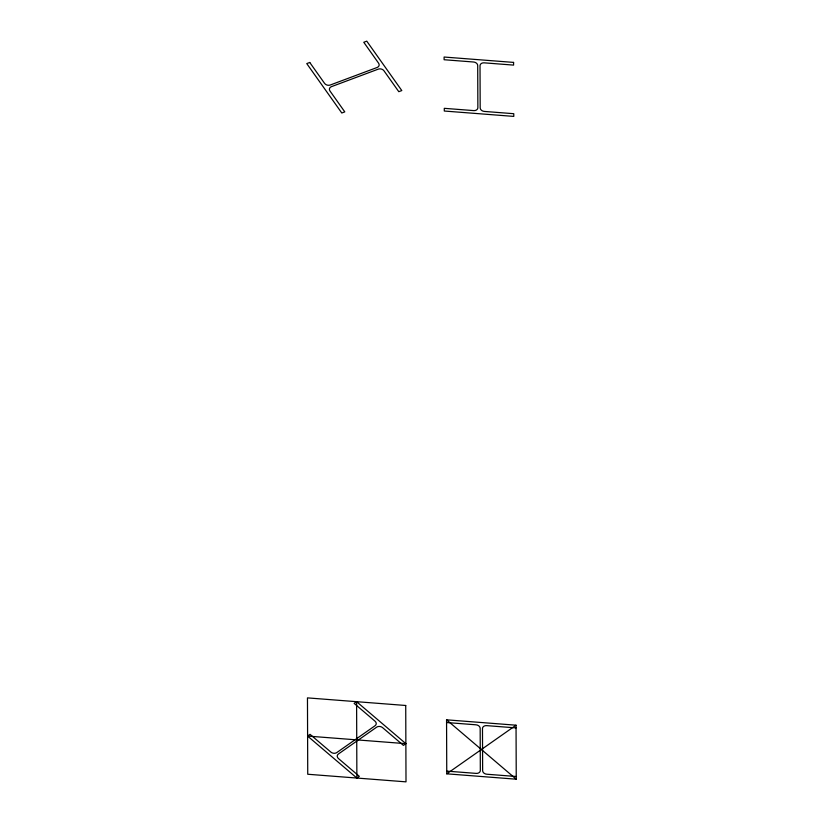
<?xml version="1.0" encoding="UTF-8"?>
<svg xmlns="http://www.w3.org/2000/svg" width="823" height="823" viewBox="0 0 823 823"><rect width="100%" height="100%" fill="white"/><g stroke="black" fill="none" stroke-linecap="round" stroke-linejoin="round"><path stroke-width="1.23" d="M307.596 736.071L310.055 734.342L330.908 752.119A4.197 3.21 11.1 0 0 336.802 752.572L375.021 725.763A4.197 3.21 11.1 0 0 375 721.174L354.147 703.408L356.596 701.69L405.873 743.673L403.414 745.391L382.561 727.614A4.197 3.21 11.1 0 0 376.667 727.162L338.448 753.971A4.197 3.21 11.1 0 0 338.469 758.559L359.322 776.326L356.873 778.044L307.596 736.071L405.873 743.673M446.755 773.826L516.042 725.197L516.247 779.196L446.755 773.826L446.56 719.827L516.042 725.197M446.57 722.522L475.982 724.806A4.197 3.21 11.1 0 1 480.169 728.365L480.323 770.482A4.197 3.21 11.1 0 1 476.167 773.394L446.755 771.12M516.052 727.902L486.64 725.629A4.197 3.21 11.1 0 0 482.484 728.54L482.638 770.657A4.197 3.21 11.1 0 0 486.825 774.227L516.237 776.5M446.56 719.827L516.247 779.196M356.596 701.69L356.873 778.044M309.757 62.466L306.753 63.587L341.792 112.998L344.786 111.877L329.961 90.962A4.197 3.21 11.1 0 1 331.453 86.652L378.261 69.142A4.197 3.21 11.1 0 1 383.96 70.768L398.795 91.682L401.799 90.561L366.76 41.15L363.766 42.271L378.59 63.186A4.197 3.21 11.1 0 1 377.099 67.496L330.29 85.006A4.197 3.21 11.1 0 1 324.581 83.38L309.757 62.466M513.583 62.404L444.101 57.034L444.111 59.729L473.523 62.003A4.197 3.21 11.1 0 1 477.71 65.573L477.865 107.69A4.197 3.21 11.1 0 1 473.709 110.601L444.286 108.327L444.297 111.033L513.789 116.403L513.778 113.708L484.356 111.424A4.197 3.21 11.1 0 1 480.179 107.864L480.025 65.747A4.197 3.21 11.1 0 1 484.181 62.836L513.593 65.11L513.583 62.404M405.729 705.486L307.463 697.883L307.74 774.248L406.006 781.85L405.729 705.486"/></g></svg>
